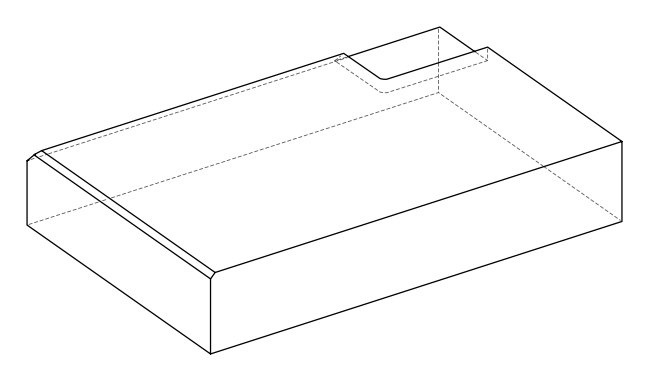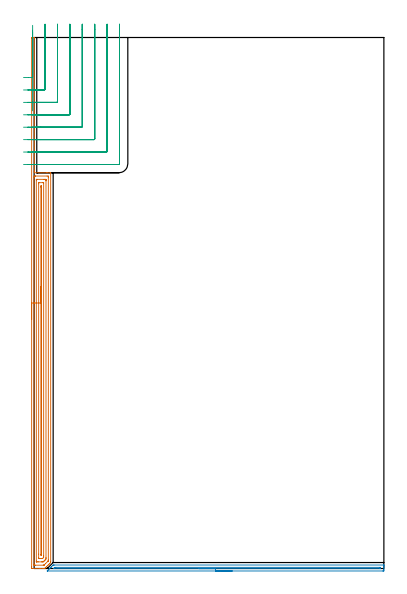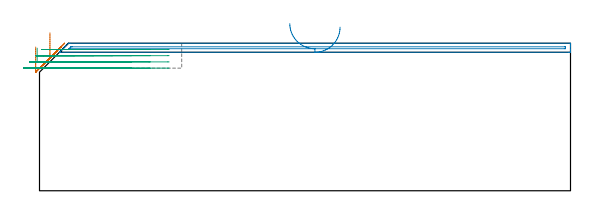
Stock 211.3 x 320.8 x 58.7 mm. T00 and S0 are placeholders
(PLAN: 3 operations, 1 tool changes, 19.9 min)
(1 AREA_MILL | FG_CHAMFER_SURFACE | UGT0205_001 | 10.36 min | 21136 mm3)
(2 AREA_MILL_1 | FG_CHAMFER_SURFACE_1 | UGT0205_001 | 3.38 min | 1301 mm3)
(3 MILL_CORNER_NOTCH_RECTANGULAR | CORNER_NOTCH_RECTANGULAR | UGT0201_101 | Follow Part, ap 2.5, ae 75% | 6.12 min | 40505 mm3)
(TOOL UGT0205_001 | Chamfer Mill 20 x 3 x 45 deg. | D20 FL50 Z2)
(TOOL UGT0201_101 | End Mill 10 mm | D10 FL12 Z2)
(OP 1 AREA_MILL)
G17 G21 G94 G90
T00 M6
G54
G17 G0 G90 X-1.5 Y150.4 S1061 M3
G43 Z68.7 H0
Z57.2
G94 G1 Y150.438 Z56.328 F250.
Y150.552 Z55.464
Y150.741 Z54.612
Y151.003 Z53.78
Y151.337 Z52.974
Y151.74 Z52.2
Y152.208 Z51.464
Y152.74 Z50.772
Y153.329 Z50.129
Y153.972 Z49.54
Y154.664 Z49.008
Y155.4 Z48.54
Y156.174 Z48.137
Y156.98 Z47.803
Y157.812 Z47.541
Y158.664 Z47.352
Y159.528 Z47.238
Y160.4 Z47.2
Y320.423
X-1.497 Y320.638 Z47.203
X-1.491 Y320.797 Z47.205
X-1.362 Y320.8 Z47.334
X-1.202 Z47.493
X-0.089 Z48.61
X0.007 Y320.796 Z48.699
X0.097 Y320.79 Z48.788
X0.1 Y320.638 Z48.8
Y239.96
Y239.956 Z48.799
Y239.944 Z48.798
X0.101 Y239.864 Z48.796
X0.1 Y239.86 Z48.8
X0.101 Y239.1 Z48.799
X7.778 Z56.474
X9.77 Z58.467
X9.983 Z58.679
X9.992 Y239.096 Z58.688
X9.995 Y239.093 Z58.691
X10. Y238.957 Z58.7
Y4.18
X9.994 Y3.603 Z58.688
X9.985 Y3.584 Z58.683
X9.983 Y3.582 Z58.681
X9.542 Y3.141 Z58.24
X9.248 Y2.848 Z57.948
X8.954 Y2.551 Z57.649
X8.348 Y1.948 Z57.048
X8.072 Y1.669 Z56.766
X7.365 Y0.965 Z56.065
X7.011 Y0.609 Z55.707
X6.563 Y0.162 Z55.261
X6.455 Y0.057 Z55.153
X6.405 Y0.01 Z55.102
X6.134 Y0. Z54.833
X5.774 Z54.473
X5.132 Z53.827
X3.929 Z52.626
X3.368 Z52.062
X-1.042 Y0.001 Z47.655
X-1.263 Y0.004 Z47.434
X-1.491 Y0.009 Z47.206
X-1.495 Y0.15 Z47.203
X-1.499 Y0.609 Z47.201
X-1.5 Y1.073 Z47.2
Y160.4
X-0.086 Z48.614
X-0.085 Y236.279 Z48.615
X-0.079 Y237.089 Z48.621
X0.722 Y237.099 Z49.422
X0.793 Y237.1 Z49.493
X7.849 Y237.099 Z56.549
X8.579 Y237.087 Z57.279
X8.585 Y236.354 Z57.285
Y236.279
Y5.072
X8.58 Y4.664 Z57.28
X8.579 Y4.642 Z57.279
X8.567 Y4.626 Z57.267
X8.539 Y4.592 Z57.239
X8.485 Y4.536 Z57.185
X8.396 Y4.446 Z57.096
X6.896 Y2.945 Z55.596
X6.344 Y2.394 Z55.044
X6.177 Y2.229 Z54.877
X6.014 Y2.071 Z54.714
X5.95 Y2.012 Z54.65
X5.89 Y2.008 Z54.59
X5.768 Y2.004 Z54.468
X5.521 Y2.001 Z54.221
X0.722 Z49.422
X0.226 Y2.003 Z48.926
X0.016 Y2.01 Z48.716
X-0.079 Y2.024 Z48.621
X-0.084 Y2.318 Z48.616
X-0.085 Y2.394 Z48.615
X-0.086 Y160.4 Z48.614
X1.328 Z50.028
X1.329 Y234.493 Z50.029
X1.33 Y234.771 Z50.03
X1.334 Y235.051 Z50.034
X1.335 Y235.083 Z50.035
X1.344 Y235.09 Z50.044
X1.38 Y235.094 Z50.08
X1.454 Y235.098 Z50.154
X1.604 Y235.1 Z50.304
X1.887 Z50.587
X6.014 Z54.714
X6.297 Z54.997
X6.896 Y235.096 Z55.596
X7.095 Y235.093 Z55.795
X7.161 Y235.09 Z55.861
X7.165 Y234.958 Z55.865
X7.169 Y234.772 Z55.869
X7.171 Y234.493 Z55.871
Y234.214
Y6.579
X7.168 Y5.965 Z55.868
X7.165 Y5.692 Z55.865
X6.896 Y5.404 Z55.596
X6.734 Y5.236 Z55.434
X6.573 Y5.072 Z55.273
X6.292 Y4.791 Z54.992
X6.014 Y4.513 Z54.714
X5.847 Y4.348 Z54.547
X5.674 Y4.18 Z54.374
X5.484 Y4.01 Z54.184
X5.307 Y4.003 Z54.007
X5.132 Y4.001 Z53.832
X4.427 Y4. Z53.127
X2.486 Z51.186
X1.781 Y4.001 Z50.481
X1.604 Y4.004 Z50.304
X1.427 Y4.01 Z50.127
X1.335 Y4.021 Z50.035
X1.332 Y4.087 Z50.032
X1.331 Y4.18 Z50.031
X1.329 Y4.458 Z50.029
X1.328 Y160.4 Z50.028
X2.743 Z51.443
Y232.447
X2.745 Y232.708 Z51.445
X2.75 Y233.024 Z51.45
X2.754 Y233.09 Z51.454
X2.851 Y233.095 Z51.551
X2.982 Y233.099 Z51.682
X5.132 Y233.1 Z53.832
X5.628 Y233.098 Z54.328
X5.729 Y233.093 Z54.429
X5.748 Y233.091 Z54.448
X5.75 Y233.057 Z54.45
X5.754 Y232.97 Z54.454
X5.756 Y232.708 Z54.456
X5.757 Y7.75 Z54.457
X5.754 Y7.121 Z54.454
X5.75 Y6.858 Z54.45
X5.745 Y6.706 Z54.445
X5.645 Y6.601 Z54.345
X5.516 Y6.469 Z54.216
X5.132 Y6.086 Z53.832
X5.068 Y6.029 Z53.768
X5.042 Y6.01 Z53.742
X4.991 Y6.006 Z53.691
X4.885 Y6.003 Z53.585
X4.674 Y6.001 Z53.374
X4.25 Y6. Z52.95
X3.368 Z52.068
X3.333 Z52.033
X2.939 Y6.007 Z51.639
X2.75 Y6.011 Z51.45
X2.748 Y6.12 Z51.448
X2.744 Y6.597 Z51.444
X2.743 Y8.643 Z51.443
Y160.4
X4.157 Z52.857
Y230.124
X4.16 Y230.922 Z52.86
X4.163 Y231.011 Z52.863
X4.169 Y231.09 Z52.869
X4.25 Y231.095 Z52.95
X4.308 Y231.097 Z53.008
X4.329 Y231.094 Z53.029
X4.335 Y231.091 Z53.035
X4.338 Y231.078 Z53.038
X4.341 Y231.017 Z53.041
X4.343 Y230.922 Z53.043
Y230.828
Y8.549
X4.341 Y8.455 Z53.041
X4.336 Y8.267 Z53.036
X4.323 Y8.01 Z53.023
X4.25 Y8.009 Z52.95
X4.166 Y8.01 Z52.866
X4.16 Y8.36 Z52.86
X4.158 Y8.549 Z52.858
X4.157 Y160.4 Z52.857
Y161.272 Z52.895
Y162.136 Z53.009
Y162.988 Z53.198
Y163.82 Z53.46
Y164.626 Z53.794
Y165.4 Z54.197
Y166.136 Z54.665
Y166.828 Z55.196
Y167.471 Z55.786
Y168.06 Z56.429
Y168.592 Z57.121
Y169.06 Z57.857
Y169.463 Z58.631
Y169.797 Z59.437
Y170.059 Z60.269
Y170.248 Z61.12
Y170.362 Z61.985
Y170.4 Z62.857
G0 Z68.7
M5
M2
(OP 2 AREA_MILL_1)
G17 G21 G94 G90
T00 M6
G54
G17 G0 G90 X119.6 Y-1.5 S1061 M3
G43 Z68.7 H0
Z65.1
G94 G1 X119.562 Z64.228 F250.
X119.448 Z63.364
X119.259 Z62.512
X118.997 Z61.68
X118.663 Z60.874
X118.26 Z60.1
X117.792 Z59.364
X117.261 Z58.672
X116.671 Z58.029
X116.028 Z57.44
X115.336 Z56.908
X114.6 Z56.44
X113.826 Z56.037
X113.02 Z55.703
X112.188 Z55.441
X111.337 Z55.252
X110.472 Z55.138
X109.6 Z55.1
X8.069
X7.915 Y-1.497 Z55.102
X7.941 Y-1.466 Z55.133
X8.086 Y-1.315 Z55.284
X8.668 Y-0.73 Z55.866
X9.031 Y-0.369 Z56.231
X9.551 Y0.153 Z56.749
X10.141 Y0.742 Z57.341
X10.322 Y0.923 Z57.52
X10.435 Y1.036 Z57.633
X11.468 Y2.068 Z58.668
X11.504 Y2.097 Z58.686
X12.111 Y2.1 Z58.7
X211.115
X211.291 Y2.097 Z58.688
X211.293 Y2.087 Z58.678
X211.3 Y1.706 Z58.305
Y1.474 Z58.074
Y0.742 Z57.337
Y-0.508 Z56.089
X211.296 Y-1.025 Z55.57
X211.291 Y-1.491 Z55.105
X211.143 Y-1.494 Z55.102
X210.667 Y-1.5 Z55.1
X109.6
Y-0.086 Z56.514
X12.054 Y-0.085 Z56.515
X11.803 Y-0.08 Z56.52
X11.782 Y-0.079 Z56.521
Y-0.076 Z56.524
X11.793 Y-0.06 Z56.54
X11.808 Y-0.043 Z56.557
X11.908 Y0.058 Z56.658
X12.111 Y0.261 Z56.861
X12.353 Y0.502 Z57.102
X12.432 Y0.579 Z57.179
X12.491 Y0.634 Z57.234
X12.527 Y0.666 Z57.266
X12.57 Y0.679 Z57.279
X13.062 Y0.686 Z57.286
X208.936 Y0.685 Z57.285
X209.268 Y0.679 Z57.279
X209.29 Y0.571 Z57.171
X209.298 Y0.328 Z56.928
X209.299 Y0.092 Z56.692
Y0.023 Z56.623
X209.296 Y-0.033 Z56.567
X209.29 Y-0.068 Z56.532
X209.286 Y-0.079 Z56.521
X208.822 Y-0.086 Z56.514
X109.6
X108.729 Z56.552
X107.864 Z56.666
X107.012 Z56.855
X106.18 Z57.117
X105.374 Z57.451
X104.6 Z57.854
X103.864 Z58.323
X103.172 Z58.854
X102.529 Z59.443
X101.94 Z60.086
X101.409 Z60.778
X100.94 Z61.514
X100.537 Z62.288
X100.203 Z63.094
X99.941 Z63.926
X99.752 Z64.778
X99.638 Z65.643
X99.6 Z66.514
G0 Z68.7
M5
M2
(OP 3 MILL_CORNER_NOTCH_RECTANGULAR)
G17 G21 G94 G90
T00 M6
G54
G17 G0 G90 X1.025 Y289.1 S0 M3
G43 Z68.7 H0
Z56.225
G94 G1 X4.025 F250.
X6.104 F500.
G3 X6.6 Y289.596 R0.5
G1 Y325.173
Y328.173 F250.
G0 Z68.7
X1.025 Y281.6
Z56.225
G1 X4.025
X13.604 F500.
G3 X14.1 Y282.096 R0.5
G1 Y325.8
Y328.8 F250.
G0 Z68.7
X1.025 Y274.1
Z56.225
G1 X4.025
X21.104 F500.
G3 X21.6 Y274.596 R0.5
G1 Y325.8
Y328.8 F250.
G0 Z68.7
X1.025 Y266.6
Z56.225
G1 X4.025
X28.603 F500.
G3 X29.1 Y267.097 R0.5
G1 Y325.8
Y328.8 F250.
G0 Z68.7
X1.025 Y259.1
Z56.225
G1 X4.025
X36.103 F500.
G3 X36.6 Y259.597 R0.5
G1 Y325.8
Y328.8 F250.
G0 Z68.7
X1.025 Y251.6
Z56.225
G1 X4.025
X43.603 F500.
G3 X44.1 Y252.097 R0.5
G1 Y325.8
Y328.8 F250.
G0 Z68.7
X1.025 Y244.1
Z56.225
G1 X4.025
X51.103 F500.
G3 X51.6 Y244.597 R0.5
G1 Y325.8
Y328.8 F250.
G0 Z68.7
X-1.45 Y289.1
Z53.75
G1 X1.55
X6.104 F500.
G3 X6.6 Y289.596 R0.5
G1 Y325.8
Y328.8 F250.
G0 Z68.7
X-1.45 Y281.6
Z53.75
G1 X1.55
X13.604 F500.
G3 X14.1 Y282.096 R0.5
G1 Y325.8
Y328.8 F250.
G0 Z68.7
X-1.45 Y274.1
Z53.75
G1 X1.55
X21.104 F500.
G3 X21.6 Y274.596 R0.5
G1 Y325.8
Y328.8 F250.
G0 Z68.7
X-1.45 Y266.6
Z53.75
G1 X1.55
X28.603 F500.
G3 X29.1 Y267.097 R0.5
G1 Y325.8
Y328.8 F250.
G0 Z68.7
X-1.45 Y259.1
Z53.75
G1 X1.55
X36.103 F500.
G3 X36.6 Y259.597 R0.5
G1 Y325.8
Y328.8 F250.
G0 Z68.7
X-1.45 Y251.6
Z53.75
G1 X1.55
X43.603 F500.
G3 X44.1 Y252.097 R0.5
G1 Y325.8
Y328.8 F250.
G0 Z68.7
X-1.45 Y244.1
Z53.75
G1 X1.55
X51.103 F500.
G3 X51.6 Y244.597 R0.5
G1 Y325.8
Y328.8 F250.
G0 Z68.7
X-0.925 Y276.509
Z56.75
G1 Y296.942 Z51.275
X-0.897 Y297.015 F500.
X-0.9 Y297.094
Y321.299
Y324.299 F250.
G0 Z68.7
X-3.925 Y289.1
Z51.275
G1 X-0.925
X6.104 F500.
G3 X6.6 Y289.596 R0.5
G1 Y325.8
Y328.8 F250.
G0 Z68.7
X-3.925 Y281.6
Z51.275
G1 X-0.925
X13.604 F500.
G3 X14.1 Y282.096 R0.5
G1 Y325.8
Y328.8 F250.
G0 Z68.7
X-3.925 Y274.1
Z51.275
G1 X-0.925
X21.104 F500.
G3 X21.6 Y274.596 R0.5
G1 Y325.8
Y328.8 F250.
G0 Z68.7
X-3.925 Y266.6
Z51.275
G1 X-0.925
X28.603 F500.
G3 X29.1 Y267.097 R0.5
G1 Y325.8
Y328.8 F250.
G0 Z68.7
X-3.925 Y259.1
Z51.275
G1 X-0.925
X36.103 F500.
G3 X36.6 Y259.597 R0.5
G1 Y325.8
Y328.8 F250.
G0 Z68.7
X-3.925 Y251.6
Z51.275
G1 X-0.925
X43.603 F500.
G3 X44.1 Y252.097 R0.5
G1 Y325.8
Y328.8 F250.
G0 Z68.7
X-3.925 Y244.1
Z51.275
G1 X-0.925
X51.103 F500.
G3 X51.6 Y244.597 R0.5
G1 Y325.8
Y328.8 F250.
G0 Z68.7
X-6.399 Y296.6
Z48.8
G1 X-3.399
X-1.396 F500.
G3 X-0.9 Y297.096 R0.5
G1 Y325.13
Y328.13 F250.
G0 Z68.7
X-6.399 Y289.1
Z48.8
G1 X-3.399
X6.104 F500.
G3 X6.6 Y289.596 R0.5
G1 Y325.8
Y328.8 F250.
G0 Z68.7
X-6.399 Y281.6
Z48.8
G1 X-3.399
X13.604 F500.
G3 X14.1 Y282.096 R0.5
G1 Y325.8
Y328.8 F250.
G0 Z68.7
X-6.399 Y274.1
Z48.8
G1 X-3.399
X21.104 F500.
G3 X21.6 Y274.596 R0.5
G1 Y325.8
Y328.8 F250.
G0 Z68.7
X-6.399 Y266.6
Z48.8
G1 X-3.399
X28.603 F500.
G3 X29.1 Y267.097 R0.5
G1 Y325.8
Y328.8 F250.
G0 Z68.7
X-6.399 Y259.1
Z48.8
G1 X-3.399
X36.103 F500.
G3 X36.6 Y259.597 R0.5
G1 Y325.8
Y328.8 F250.
G0 Z68.7
X-6.399 Y251.6
Z48.8
G1 X-3.399
X43.603 F500.
G3 X44.1 Y252.097 R0.5
G1 Y325.8
Y328.8 F250.
G0 Z68.7
X-6.399 Y244.1
Z48.8
G1 X-3.399
X51.103 F500.
G3 X51.6 Y244.597 R0.5
G1 Y325.8
Y328.8 F250.
G0 Z68.7
M5
M2
